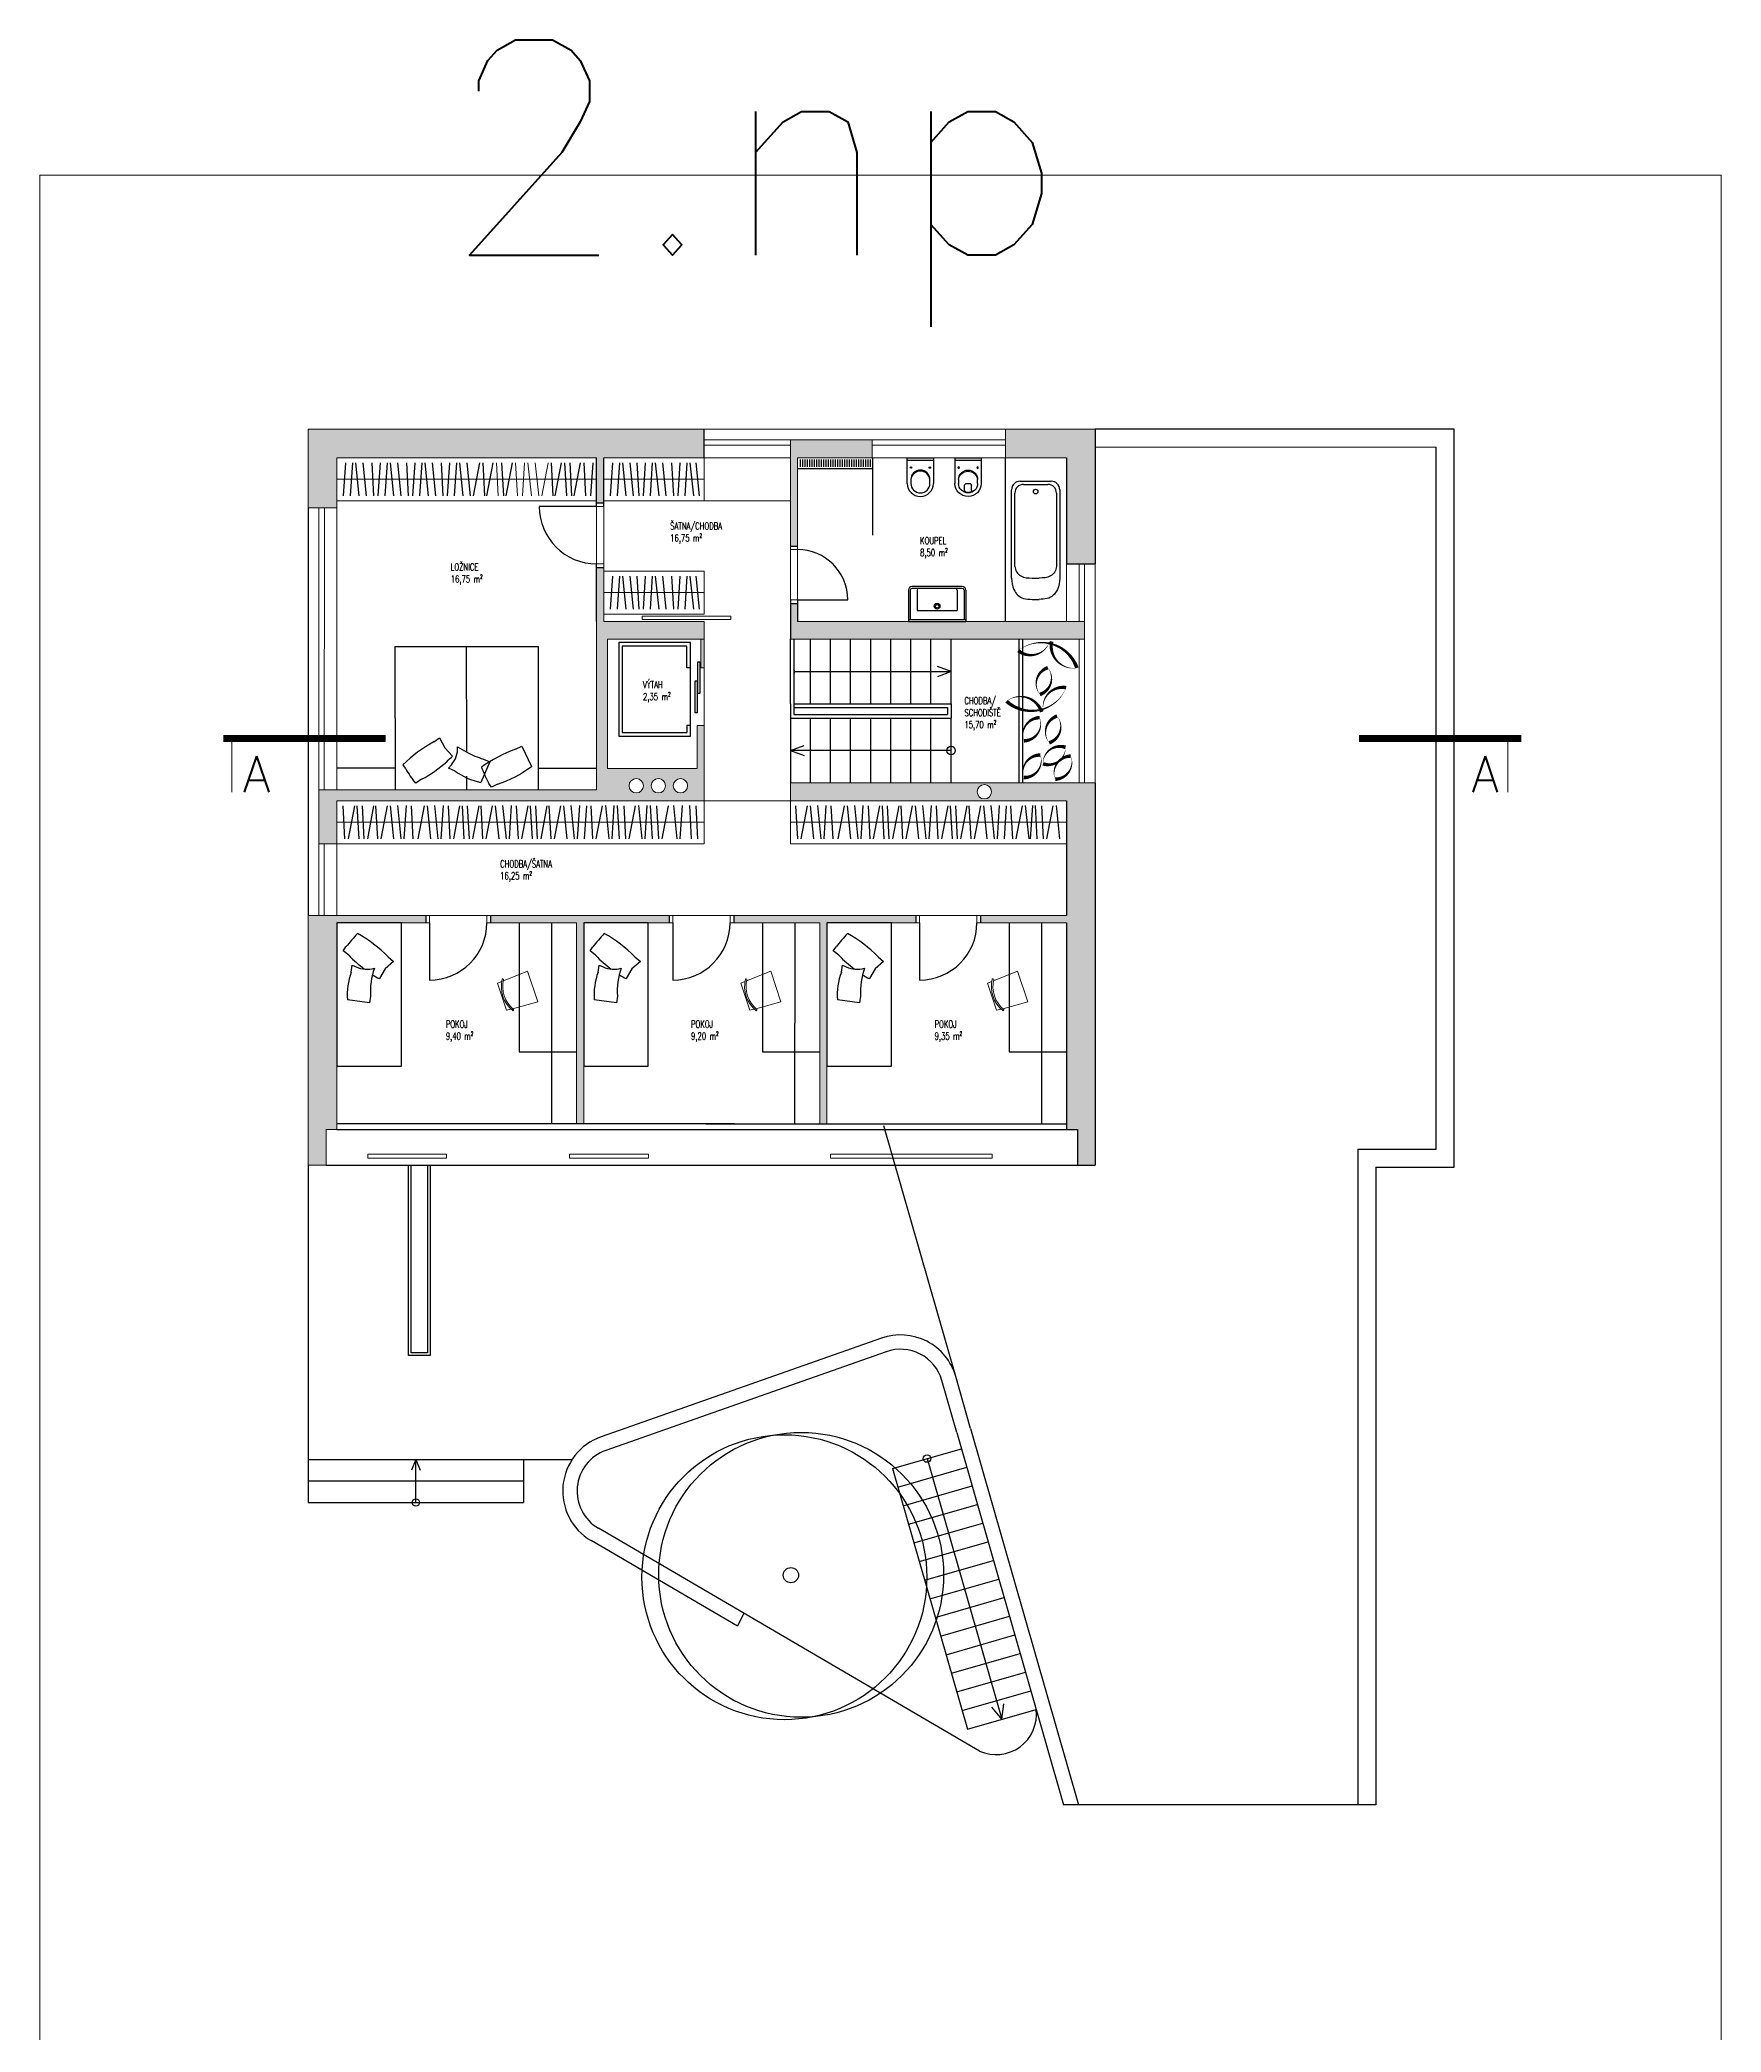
# Model space of a CAD drawing. Header units: metres. Extents: x -442 to 316, y -503 to 125.
# Drawn here: x 240.05 to 263.49, y -184.27 to -156.51 of the extents above; entities that cross this region are included whole.
import ezdxf

# ---------------------------------------------------------------- set-up
doc = ezdxf.new("R2010")
doc.units = ezdxf.units.M
doc.linetypes.add('ČÁRKOVANÁ', pattern=[19.05, 12.7, -6.35])
doc.layers.add('FLOATING-WINDOWS', color=2, linetype='Continuous', plot=False)
for name, color, linetype in [('int-kuchyň', 141, 'Continuous'), ('nove zdivo akce', 3, 'Continuous'), ('PEN50', 7, 'Continuous'), ('popis', 6, 'Continuous'), ('SRAFA', 251, 'Continuous'), ('SRAFY', 3, 'Continuous'), ('stávající stromy', 86, 'Continuous'), ('zariz.predmety', 203, 'Continuous'), ('ZARIZOVAKY', 251, 'Continuous'), ('ZDIVO', 1, 'Continuous')]:
    doc.layers.add(name, color=color, linetype=linetype)
doc.layers.add('Standard', color=7, linetype='Continuous', lineweight=25)
doc.styles.add('ROMANS', font='romans.shx', dxfattribs={"width": 0.7})

# ---------------------------------------------------------------- blocks, each defined once
blk = doc.blocks.new('WC 540 Starck 3')
at = {"linetype": 'ByBlock'}
for p, q in [((80.568, 94.265), (80.637, 94.265)), ((80.568, 94.168), (80.637, 94.168)), ((80.657, 94.188), (80.657, 94.245)), ((81.017, 94.399), (80.66, 94.399)), ((80.66, 94.349), (80.713, 94.349)), ((80.982, 94.034), (80.982, 94.399)), ((81.017, 94.034), (81.017, 94.399)), ((80.713, 94.084), (80.66, 94.084)), ((80.66, 94.034), (81.017, 94.034))]:
    blk.add_line(p, q, dxfattribs=at)
for centre in [(80.88, 94.348), (80.88, 94.084)]:
    blk.add_circle(centre, 0.0102, dxfattribs=at)
for centre, radius, start, end in [((80.66, 94.216), 0.183, 90, 270), ((80.66, 94.216), 0.133, 90, 270), ((80.621, 94.216), 0.09, 165.9057, 194.0943), ((80.568, 94.23), 0.035, 90, 165.9057), ((80.568, 94.203), 0.035, 194.0943, 270), ((80.637, 94.245), 0.02, 360, 90), ((80.637, 94.188), 0.02, 270, 0), ((80.713, 94.216), 0.133, 270, 90), ((80.697, 94.216), 0.133, 276.5328, 83.4672)]:
    blk.add_arc(centre, radius, start, end, dxfattribs=at)
blk = doc.blocks.new('zidle450-p')
at = {"lineweight": 0}
for p, q in [((0.096, 0.228), (0.087, 0.233)), ((0.096, -0.228), (0.087, -0.233))]:
    blk.add_line(p, q, dxfattribs=at)
for points in [[(0.064, 0.204), (0, 0.2), (0, -0.2), (0.064, -0.204)], [(0.088, -0.205), (0.45, -0.225), (0.45, 0.225), (0.088, 0.205)]]:
    blk.add_lwpolyline(points, dxfattribs=at)
for centre, radius, start, end in [((0.45, 0), 0.436, 147.9324, 212.0676), ((0.45, 0), 0.416, 147.9482, 212.0518), ((0.085, 0.229), 0.005, 57.2679, 147.9324), ((0.093, 0.223), 0.005, 327.9482, 57.2679), ((0.085, -0.229), 0.005, 212.0676, 302.7321), ((0.093, -0.223), 0.005, 302.7321, 32.0518)]:
    blk.add_arc(centre, radius, start, end, dxfattribs=at)

msp = doc.modelspace()

# ---------------------------------------------------------------- hatches: boundary and pattern name
at = {"layer": 'SRAFA', "linetype": 'Continuous', "lineweight": 0, "ltscale": 20}
for points in [[(249.314247, -161.931155), (243.794114, -161.931157), (243.794449, -163.031157), (244.194449, -163.031157), (244.19445, -162.331157), (247.814247, -162.331156), (247.814247, -162.960496), (247.914247, -162.960496), (247.914246, -162.331155), (249.314247, -162.331155), (249.314247, -162.331155)], [(251.654247, -162.08116), (250.514247, -162.08116), (250.514247, -163.561154), (250.614247, -163.561154), (250.614247, -162.331154), (251.654247, -162.331154)], [(254.764247, -161.931154), (253.514247, -161.931154), (253.514247, -162.331154), (254.364247, -162.331154), (254.364247, -163.811154), (254.764247, -163.811154)], [(254.614247, -164.611154), (253.464247, -164.611154), (250.614247, -164.611154), (250.614247, -164.361154), (250.514247, -164.361154), (250.514247, -164.861154), (254.614247, -164.861154)], [(244.194247, -168.811154), (245.094247, -168.811154), (245.434247, -168.811154), (245.434247, -168.711154), (244.194247, -168.711154), (243.794247, -168.711154), (243.794247, -172.191154), (244.044247, -172.191154), (244.044247, -171.691154), (244.194247, -171.691154)], [(247.634247, -168.811154), (248.534247, -168.811154), (248.824247, -168.811154), (248.824247, -168.711154), (246.334247, -168.711154), (246.334247, -168.811154), (247.534247, -168.811154), (247.534247, -171.616154), (247.634247, -171.616154)], [(251.024247, -168.811154), (251.924247, -168.811154), (252.264247, -168.811154), (252.264247, -168.711154), (249.724247, -168.711154), (249.724247, -168.811154), (250.924247, -168.811154), (250.924247, -171.616154), (251.024247, -171.616154)]]:
    msp.add_hatch(color=256, dxfattribs=at).paths.add_polyline_path(points)
h = msp.add_hatch(color=256, dxfattribs=at)
h.paths.add_polyline_path([(249.314247, -166.061154), (249.214247, -166.061154), (249.214247, -166.661154), (247.964247, -166.661154), (247.964247, -164.861154), (249.314247, -164.861154), (249.314247, -164.611154), (247.914247, -164.611154), (247.914247, -163.860496), (247.814247, -163.860496), (247.814247, -166.961154), (244.19445, -166.961154), (244.194247, -166.961101), (243.944247, -166.961101), (243.944247, -166.961101), (243.944114, -166.961101), (243.944247, -167.711154), (244.194247, -167.711154), (244.194247, -167.111154), (249.314247, -167.111154)])
h.paths.add_polyline_path([(248.465879, -166.902629, 1), (248.265879, -166.902629, 1)], flags=16)
h.paths.add_polyline_path([(248.774891, -166.902629, 1), (248.574891, -166.902629, 1)], flags=16)
h.paths.add_polyline_path([(249.082949, -166.902629, 1), (248.882949, -166.902629, 1)], flags=16)
at = {"layer": 'SRAFA', "linetype": 'Continuous', "lineweight": 0}
msp.add_hatch(color=256, dxfattribs=at).paths.add_polyline_path([(249.264247, -165.261154), (249.314247, -165.261154), (249.314247, -164.861154), (249.264247, -164.861154)])
at = {"layer": 'SRAFA', "linetype": 'Continuous', "lineweight": 0, "ltscale": 20}
h = msp.add_hatch(color=256, dxfattribs=at)
h.paths.add_polyline_path([(254.764247, -166.861154), (250.514247, -166.861154), (250.514247, -167.111154), (254.364247, -167.111154), (254.364247, -168.711154), (253.164247, -168.711154), (253.164247, -168.811154), (254.364247, -168.811154), (254.364247, -171.691154), (254.514247, -171.691154), (254.514247, -172.191154), (254.764247, -172.191154)])
h.paths.add_polyline_path([(253.317766, -166.986154, -1), (253.117766, -166.986154, -1)], flags=16)

# ---------------------------------------------------------------- linework, layer by layer
at = {"linetype": 'ByBlock'}
for p, q in [((252.143814, -162.688654), (252.143814, -162.331154)), ((252.143814, -162.331154), (252.508814, -162.331154)), ((252.143814, -162.366154), (252.508814, -162.366154)), ((252.508814, -162.331154), (252.508814, -162.688654)), ((252.193814, -162.636037), (252.193814, -162.688654)), ((252.458814, -162.688654), (252.458814, -162.636037))]:
    msp.add_line(p, q, dxfattribs=at)
for centre in [(252.19438, -162.46829), (252.458247, -162.46829)]:
    msp.add_circle(centre, 0.010191, dxfattribs=at)
for centre, radius, start, end in [((252.326314, -162.688654), 0.1825, 180, 0), ((252.326314, -162.636037), 0.1325, 0, 180), ((252.326314, -162.651211), 0.133366, 6.5328162, 173.4671838), ((252.326314, -162.688654), 0.1325, 180, 0)]:
    msp.add_arc(centre, radius, start, end, dxfattribs=at)
at = {"layer": 'FLOATING-WINDOWS', "linetype": 'Continuous', "lineweight": 0, "flags": 128}
for points in [[(244.19445, -162.331157), (247.814247, -162.331157), (247.814247, -166.961154), (244.19445, -166.961154)], [(247.914246, -162.331155), (247.914247, -164.611154), (249.314247, -164.611154), (249.314247, -167.111154), (250.514247, -167.111154), (250.514245, -162.331154)], [(250.614247, -162.331154), (254.364247, -162.331154), (254.364247, -164.611154), (250.614247, -164.611154)], [(247.964247, -164.861154), (247.964247, -166.661154), (249.214247, -166.661154), (249.214247, -166.061154), (249.314247, -166.061154), (249.314247, -164.861154)], [(244.194247, -167.111154), (254.364247, -167.111154), (254.364247, -168.711154), (244.194247, -168.711154)]]:
    msp.add_lwpolyline(points, close=True, dxfattribs=at)
at = {"layer": 'int-kuchyň'}
for p, q in [((245.002519, -164.961992), (245.004247, -166.961991)), ((245.002519, -164.961992), (247.00252, -164.961992)), ((246.003787, -166.4284), (246.00252, -164.961992)), ((247.004201, -166.960177), (247.00252, -164.961992)), ((245.003985, -166.658653), (244.194247, -166.658787)), ((245.293362, -166.868076), (245.252692, -166.816951)), ((245.375723, -166.810764), (245.293362, -166.868076)), ((245.749678, -166.657083), (245.789867, -166.611314)), ((245.841511, -166.697514), (245.749678, -166.657083)), ((246.004247, -166.961127), (246.004081, -166.769087)), ((246.348662, -166.920417), (246.310547, -166.868612)), ((247.003948, -166.658778), (247.814247, -166.658828)), ((246.433003, -166.882009), (246.348662, -166.920417))]:
    msp.add_line(p, q, dxfattribs=at)
for points in [[(245.547264, -166.289052), (245.626535, -166.233891), (245.696624, -166.374981), (245.804564, -166.489732)], [(246.236407, -166.530814), (246.324795, -166.569728), (246.199203, -166.854992)], [(246.685087, -166.394092), (246.772101, -166.352196), (246.907317, -166.633026)]]:
    msp.add_lwpolyline(points, dxfattribs=at)
for centre, radius, start, end in [((246.462881, -167.962997), 1.907995, 118.6778678, 134.9317741), ((244.564441, -165.280095), 1.732376, 297.9243842, 312.0424092), ((244.564441, -165.280095), 1.732376, 312.0424092, 315.7129752), ((245.527339, -166.381866), 0.348665, 318.8466648, 3.7221472), ((246.658933, -165.175665), 1.419492, 236.4906212, 242.5139981), ((246.658933, -165.175665), 1.419492, 242.5139981, 252.6828782), ((247.323735, -168.192028), 1.907995, 109.5556369, 125.8095432), ((249.17781, -164.034855), 4.811092, 212.3924918, 215.3287458), ((246.385473, -165.94694), 0.926961, 234.0681107, 258.4076589), ((250.627098, -164.743996), 4.811092, 203.2702609, 206.2065149), ((245.874657, -165.242078), 1.732376, 288.8021533, 306.5907443)]:
    msp.add_arc(centre, radius, start, end, dxfattribs=at)
at = {"layer": 'nove zdivo akce', "linetype": 'Continuous'}
for p, q in [((247.814247, -162.960496), (247.914247, -162.960496)), ((243.794449, -163.031157), (243.794247, -168.711154)), ((247.814247, -163.010496), (247.014247, -163.010496)), ((250.514247, -163.561154), (250.614247, -163.561154)), ((247.814247, -163.860496), (247.914247, -163.860496)), ((250.514247, -164.361154), (250.614247, -164.361154)), ((250.614247, -164.311154), (251.314247, -164.311154)), ((248.121985, -164.908006), (248.121985, -166.211154)), ((249.121985, -164.908006), (248.121985, -164.908006)), ((249.121985, -166.211154), (249.121985, -164.908006)), ((250.514247, -165.761154), (250.514247, -164.861154)), ((250.564247, -164.861154), (250.564247, -165.911154)), ((250.794247, -165.761154), (250.794247, -164.861154)), ((251.074247, -165.761154), (251.074247, -164.861154)), ((251.354247, -165.761154), (251.354247, -164.861154)), ((251.634247, -165.761154), (251.634247, -164.861154)), ((251.914247, -165.761154), (251.914247, -164.861154)), ((252.194247, -165.761154), (252.194247, -164.861154)), ((252.194247, -165.761154), (252.194247, -164.861154)), ((252.474247, -165.761154), (252.474247, -164.861154)), ((252.474247, -165.761154), (252.474247, -164.861154)), ((252.754247, -165.761154), (252.754247, -164.861154)), ((252.754247, -165.761154), (252.754247, -164.861154)), ((253.704247, -166.861154), (253.704247, -164.861154)), ((253.754247, -166.861154), (253.754247, -164.861154)), ((248.171985, -164.958006), (248.171985, -166.161154)), ((249.071985, -164.958006), (248.171985, -164.958006)), ((249.071985, -165.261154), (249.071985, -164.958006)), ((249.121985, -165.261154), (249.071985, -165.261154)), ((250.564247, -165.311154), (252.754247, -165.311154)), ((252.754247, -165.311154), (252.562813, -165.239872)), ((252.754247, -165.311154), (252.562813, -165.382435)), ((250.514247, -165.761154), (250.514247, -165.961154)), ((250.514247, -165.961154), (252.754247, -165.961154)), ((250.514247, -165.961154), (250.514247, -166.861154)), ((250.564247, -165.761154), (252.754247, -165.761154)), ((250.564247, -165.811154), (252.704247, -165.811154)), ((250.564247, -165.911154), (252.704247, -165.911154)), ((250.794247, -166.861154), (250.794247, -165.961154)), ((251.074247, -166.861154), (251.074247, -165.961154)), ((251.354247, -166.861154), (251.354247, -165.961154)), ((251.634247, -166.861154), (251.634247, -165.961154)), ((251.914247, -166.861154), (251.914247, -165.961154)), ((252.194247, -166.861154), (252.194247, -165.961154)), ((252.194247, -166.861154), (252.194247, -165.961154)), ((252.474247, -166.861154), (252.474247, -165.961154)), ((252.474247, -166.861154), (252.474247, -165.961154)), ((252.704247, -165.811154), (252.704247, -165.911154)), ((252.754247, -165.761154), (252.754247, -165.961154)), ((252.754247, -166.861154), (252.754247, -165.961154)), ((252.754247, -166.861154), (252.754247, -165.961154)), ((248.121985, -166.211154), (249.121985, -166.211154)), ((248.171985, -166.161154), (249.071985, -166.161154)), ((249.121985, -166.061154), (249.071985, -166.061154)), ((249.071985, -166.061154), (249.071985, -166.161154)), ((250.514247, -166.411154), (250.705681, -166.339872)), ((252.754247, -166.411154), (250.514247, -166.411154)), ((250.514247, -166.411154), (250.705681, -166.482435)), ((245.434247, -168.711154), (245.434247, -168.811154)), ((245.484247, -168.811154), (245.484247, -169.611154)), ((246.334247, -168.711154), (246.334247, -168.811154)), ((248.824247, -168.711154), (248.824247, -168.811154)), ((248.874247, -168.811154), (248.874247, -169.611154)), ((249.724247, -168.711154), (249.724247, -168.811154)), ((252.264247, -168.711154), (252.264247, -168.811154)), ((252.314247, -168.811154), (252.314247, -169.611154)), ((253.164247, -168.711154), (253.164247, -168.811154)), ((249.734247, -171.616154), (244.194247, -171.616154)), ((244.194247, -171.691154), (249.734247, -171.691154)), ((249.334247, -171.616154), (254.364247, -171.616154)), ((249.334247, -171.691154), (254.364247, -171.691154)), ((244.044247, -172.191154), (254.514247, -172.191154))]:
    msp.add_line(p, q, dxfattribs=at)
for points in [[(249.252353, -165.618481), (249.225029, -165.618481), (249.225029, -165.173192), (249.252353, -165.173192)], [(249.216785, -165.88662), (249.189461, -165.88662), (249.189461, -165.44133), (249.216785, -165.44133)]]:
    msp.add_lwpolyline(points, close=True, dxfattribs=at)
msp.add_circle((252.754247, -166.411154), 0.058597, dxfattribs=at)
for centre, radius, start, end in [((247.814247, -163.010496), 0.8, 180, 270), ((250.614247, -164.311154), 0.7, 0, 90), ((250.514247, -165.311154), 0.058597, 328.5705846, 31.4294154), ((245.484247, -168.811154), 0.8, 270, 360), ((248.874247, -168.811154), 0.8, 270, 360), ((252.314247, -168.811154), 0.8, 270, 360)]:
    msp.add_arc(centre, radius, start, end, dxfattribs=at)
at = {"layer": 'PEN50'}
for p, q in [((251.664247, -163.41114), (251.664247, -162.331154)), ((252.159278, -164.176154), (252.159278, -164.611154)), ((252.184278, -164.176154), (252.184278, -164.586154)), ((252.909278, -164.126154), (252.209278, -164.126154)), ((252.909278, -164.151154), (252.209278, -164.151154)), ((252.279278, -164.176154), (252.279278, -164.461154)), ((252.839278, -164.176154), (252.839278, -164.461154)), ((252.934278, -164.176154), (252.934278, -164.586154)), ((252.959278, -164.176154), (252.959278, -164.611154)), ((252.159278, -164.586154), (252.959278, -164.586154)), ((252.159278, -164.611154), (252.959278, -164.611154)), ((252.279278, -164.461154), (252.839278, -164.461154))]:
    msp.add_line(p, q, dxfattribs=at)
for radius in [0.04, 0.025]:
    msp.add_circle((252.559278, -164.401154), radius, dxfattribs=at)
for centre, radius, start, end in [((252.209278, -164.176154), 0.05, 90, 180), ((252.209278, -164.176154), 0.025, 90, 180), ((252.304278, -164.176154), 0.025, 90, 180), ((252.814278, -164.176154), 0.025, 0, 90), ((252.909278, -164.176154), 0.05, 0, 90), ((252.909278, -164.176154), 0.025, 0, 90)]:
    msp.add_arc(centre, radius, start, end, dxfattribs=at)
at = {"layer": 'SRAFA', "linetype": 'Continuous', "lineweight": 0}
for p, q in [((246.41778, -162.401968), (246.442697, -162.862164)), ((246.6851, -162.401968), (246.710016, -162.862164)), ((246.810821, -162.402694), (246.780394, -162.862694)), ((246.904735, -162.862694), (246.856935, -162.402694)), ((247.006593, -162.861968), (246.958792, -162.401968)), ((247.048882, -162.861242), (247.136514, -162.40142)), ((249.314247, -162.331155), (249.314247, -162.931242)), ((244.195251, -162.631242), (247.814247, -162.631242)), ((247.915048, -162.63124), (249.314247, -162.63124)), ((247.814247, -162.931241), (244.194449, -162.93124)), ((250.514247, -162.931154), (247.914247, -162.931155)), ((247.914247, -163.911154), (249.314247, -163.911154)), ((249.314247, -164.511154), (249.314247, -163.911154)), ((247.915048, -164.211238), (249.314247, -164.211238)), ((249.314247, -164.511154), (247.914247, -164.511154)), ((249.314247, -167.411154), (244.194247, -167.411154)), ((254.364247, -167.411154), (250.514247, -167.411154)), ((244.194247, -167.711154), (249.314247, -167.711154)), ((250.514247, -167.711154), (254.364247, -167.711154))]:
    msp.add_line(p, q, dxfattribs=at)
at = {"layer": 'SRAFA', "linetype": 'Continuous'}
for p, q in [((250.655031, -162.457261), (250.655031, -162.357261)), ((250.68751, -162.457261), (250.68751, -162.357261)), ((250.719989, -162.457261), (250.719989, -162.357261)), ((250.752468, -162.457261), (250.752468, -162.357261)), ((250.784946, -162.457261), (250.784946, -162.357261)), ((250.817425, -162.457261), (250.817425, -162.357261)), ((250.849904, -162.457261), (250.849904, -162.357261)), ((250.882383, -162.457261), (250.882383, -162.357261)), ((250.914861, -162.457261), (250.914861, -162.357261)), ((250.94734, -162.457261), (250.94734, -162.357261)), ((250.979819, -162.457261), (250.979819, -162.357261)), ((251.012298, -162.457261), (251.012298, -162.357261)), ((251.044776, -162.457261), (251.044776, -162.357261)), ((251.077255, -162.457261), (251.077255, -162.357261)), ((251.109734, -162.457261), (251.109734, -162.357261)), ((251.142213, -162.457261), (251.142213, -162.357261)), ((251.174691, -162.457261), (251.174691, -162.357261)), ((251.20717, -162.457261), (251.20717, -162.357261)), ((251.239649, -162.457261), (251.239649, -162.357261)), ((251.272128, -162.457261), (251.272128, -162.357261)), ((251.304607, -162.457261), (251.304607, -162.357261)), ((251.337085, -162.457261), (251.337085, -162.357261)), ((251.369564, -162.457261), (251.369564, -162.357261)), ((251.402043, -162.457261), (251.402043, -162.357261)), ((251.434522, -162.457261), (251.434522, -162.357261)), ((251.467, -162.457261), (251.467, -162.357261)), ((251.499479, -162.457261), (251.499479, -162.357261)), ((251.531958, -162.457261), (251.531958, -162.357261)), ((251.564437, -162.457261), (251.564437, -162.357261)), ((251.596915, -162.457261), (251.596915, -162.357261)), ((251.629394, -162.457261), (251.629394, -162.357261)), ((250.614247, -162.481154), (251.664247, -162.481154))]:
    msp.add_line(p, q, dxfattribs=at)
at = {"layer": 'SRAFA', "linetype": 'Continuous', "lineweight": 0, "ltscale": 20}
for p, q in [((249.314247, -167.111154), (249.314247, -167.711154)), ((250.514247, -167.111154), (250.514247, -167.711154))]:
    msp.add_line(p, q, dxfattribs=at)
at = {"layer": 'SRAFA', "linetype": 'Continuous', "lineweight": 0}
msp.add_lwpolyline([(248.448545, -164.584215), (249.684997, -164.584215), (249.684997, -164.538747), (248.448545, -164.538747)], close=True, dxfattribs=at)
at = {"layer": 'SRAFY', "linetype": 'Continuous', "lineweight": 0}
for p, q in [((249.314247, -161.931155), (253.514247, -161.931155)), ((250.514247, -162.08116), (249.314247, -162.081156)), ((253.514247, -162.08116), (251.654247, -162.081156)), ((250.514247, -162.15616), (249.314247, -162.156156)), ((250.514247, -162.331154), (249.314247, -162.331155)), ((253.514247, -162.15616), (251.654247, -162.156156)), ((253.514247, -162.331154), (251.664247, -162.331155)), ((243.944449, -163.031157), (243.944247, -166.961101)), ((244.019449, -163.031157), (244.019247, -166.961101)), ((244.194449, -163.031157), (244.194247, -166.961101)), ((254.364247, -163.811154), (254.364247, -164.611154)), ((254.539247, -163.811154), (254.539247, -164.611154)), ((254.614247, -163.811154), (254.614247, -164.611154)), ((254.764247, -163.811154), (254.764247, -166.861154)), ((254.539247, -164.861154), (254.539247, -166.861154)), ((254.614247, -164.861154), (254.614247, -166.861154)), ((243.944247, -167.711154), (243.944247, -168.711154)), ((244.019247, -167.711154), (244.019247, -168.711154)), ((244.194247, -167.711154), (244.194247, -168.711154))]:
    msp.add_line(p, q, dxfattribs=at)
at = {"layer": 'SRAFY', "color": 252, "linetype": 'Continuous', "lineweight": 0}
for points in [[(244.623461, -172.091154), (245.723461, -172.091154), (245.723461, -172.034702), (244.623461, -172.034702)], [(247.43564, -172.091154), (248.53564, -172.091154), (248.53564, -172.034702), (247.43564, -172.034702)], [(251.074431, -172.091154), (253.324431, -172.091154), (253.324431, -172.034702), (251.074431, -172.034702)]]:
    msp.add_lwpolyline(points, close=True, dxfattribs=at)
at = {"layer": 'Standard', "color": 7, "linetype": 'ByBlock'}
for p, q in [((259.764247, -161.93189), (254.764247, -161.931154)), ((259.764247, -172.216154), (259.764247, -161.93189)), ((254.764247, -162.181257), (259.514247, -162.181858)), ((259.514247, -171.966154), (259.514247, -162.181858)), ((259.764247, -169.961154), (259.764247, -163.661154)), ((259.764247, -170.091154), (259.764247, -169.961154)), ((252.818609, -175.134803), (251.816259, -171.641154)), ((258.424247, -171.966154), (258.424247, -181.105615)), ((258.424247, -171.966154), (259.514247, -171.966154)), ((243.794247, -172.191154), (243.794247, -176.291154)), ((258.674247, -172.216154), (258.674247, -181.105615)), ((258.674247, -172.216154), (259.764247, -172.216154)), ((251.783943, -174.600805), (247.876053, -175.976715)), ((251.850363, -174.789454), (247.942474, -176.165364)), ((251.850363, -174.789454), (247.942474, -176.165364)), ((252.83433, -175.914815), (252.626365, -175.189959)), ((253.026574, -175.859659), (252.818609, -175.134803)), ((252.83433, -175.914815), (254.322829, -181.105615)), ((253.026582, -175.859686), (254.530889, -181.105615)), ((243.794247, -176.291154), (247.473706, -176.291154)), ((243.794247, -176.291154), (243.794247, -176.891154)), ((245.294247, -176.291154), (245.233885, -176.439913)), ((245.294247, -176.891154), (245.294247, -176.291154)), ((245.294247, -176.291154), (245.354608, -176.439913)), ((246.794247, -176.291154), (246.794247, -176.891154)), ((251.938891, -176.416633), (252.899234, -176.141154)), ((252.419062, -176.27889), (253.461341, -179.912357)), ((251.938891, -176.416633), (252.981169, -180.050097)), ((252.013339, -176.676167), (252.973683, -176.400687)), ((243.794247, -176.591154), (246.794247, -176.591154)), ((252.087788, -176.9357), (253.048131, -176.66022)), ((243.794247, -176.891154), (246.794247, -176.891154)), ((252.162236, -177.195233), (253.12258, -176.919753)), ((249.777834, -178.615233), (247.737788, -177.421836)), ((253.14946, -180.355876), (247.838775, -177.249205)), ((252.236684, -177.454766), (253.197028, -177.179286)), ((252.311133, -177.714299), (253.271477, -177.438819)), ((252.385581, -177.973832), (253.345925, -177.698352)), ((252.46003, -178.233365), (253.420373, -177.957886)), ((252.534478, -178.492898), (253.494822, -178.217419)), ((249.865964, -178.43508), (249.778078, -178.614735)), ((252.608927, -178.752431), (253.56927, -178.476952)), ((252.683375, -179.011964), (253.643719, -178.736485)), ((252.757823, -179.271498), (253.718167, -178.996018)), ((252.832272, -179.531031), (253.792615, -179.255551)), ((252.90672, -179.790564), (253.867064, -179.515084)), ((252.981169, -180.050097), (253.941512, -179.774617)), ((253.461341, -179.912357), (253.322101, -179.745631)), ((253.461341, -179.912357), (253.491027, -179.697173)), ((258.674247, -181.105615), (254.322829, -181.105615))]:
    msp.add_line(p, q, dxfattribs=at)
at = {"layer": 'Standard', "linetype": 'ByBlock'}
for p, q in [((253.514247, -164.611154), (253.514247, -162.331154)), ((253.717972, -162.657655), (254.147972, -162.657655)), ((253.762972, -162.702655), (254.102972, -162.702655)), ((253.597972, -164.007654), (253.597972, -162.777655)), ((253.642972, -163.847655), (253.642972, -162.822655)), ((254.222972, -162.822655), (254.222972, -163.847655)), ((254.267972, -162.777655), (254.267972, -164.007654)), ((253.882972, -164.007654), (253.982972, -164.007654)), ((253.882972, -164.307655), (253.982972, -164.307655))]:
    msp.add_line(p, q, dxfattribs=at)
at = {"layer": 'Standard', "color": 7, "linetype": 'ByBlock'}
for points in [[(245.494247, -172.191154), (245.494247, -174.841154), (245.194247, -174.841154), (245.194247, -172.191154)], [(245.459247, -172.191154), (245.459247, -174.806154), (245.229247, -174.806154), (245.229247, -172.191154)]]:
    msp.add_lwpolyline(points, dxfattribs=at)
at = {"layer": 'Standard', "linetype": 'ByBlock'}
msp.add_circle((253.932972, -162.802655), 0.032, dxfattribs=at)
at = {"layer": 'Standard', "color": 7, "linetype": 'ByBlock'}
for centre in [(252.419062, -176.27889), (245.294247, -176.891154)]:
    msp.add_circle(centre, 0.052275, dxfattribs=at)
at = {"layer": 'Standard', "linetype": 'ByBlock'}
for centre, start, end in [((253.717972, -162.777655), 90, 180), ((253.762972, -162.822655), 90, 180), ((254.102972, -162.822655), 0, 90), ((254.147972, -162.777655), 0, 90)]:
    msp.add_arc(centre, 0.12, start, end, dxfattribs=at)
at = {"layer": 'Standard', "color": 7, "linetype": 'ByBlock'}
for centre, radius, start, end in [((252.049624, -175.3554), 0.8, 16.0058142, 109.3964151), ((252.049624, -175.3554), 0.6, 16.0058142, 109.3964151), ((252.049624, -175.3554), 0.6, 16.0058142, 109.3964151), ((248.141735, -176.73131), 0.8, 109.3964151, 239.67301), ((248.141735, -176.73131), 0.6, 109.3964151, 239.67301), ((253.380786, -179.840818), 0.56462, 245.8138997, 6.7333461)]:
    msp.add_arc(centre, radius, start, end, dxfattribs=at)
at = {"layer": 'Standard', "linetype": 'ByBlock'}
for points, start_tangent, end_tangent in [([(253.597972, -164.007654), (253.6298, -164.169357), (253.761382, -164.292994), (253.882972, -164.307655)], (0.013941622, -0.999902811), (0.983820112, -0.179159112)), ([(253.642972, -163.847655), (253.724922, -163.977338), (253.882972, -164.007654)], (0.024992191, -0.999687646), (1, 0)), ([(254.222972, -163.847655), (254.141022, -163.977338), (253.982972, -164.007654)], (-0.024992191, -0.999687646), (-1, 0)), ([(254.267972, -164.007654), (254.236144, -164.169357), (254.094562, -164.292994), (253.982972, -164.307655)], (-0.013941622, -0.999902811), (-0.963516492, -0.267648969))]:
    msp.add_spline(points, degree=3, dxfattribs=dict(at, start_tangent=start_tangent, end_tangent=end_tangent))
at = {"layer": 'stávající stromy', "linetype": 'Continuous'}
for centre, radius in [((250.431231, -177.932517), 1.985167), ((250.664638, -177.899158), 1.985167), ((250.521797, -177.903528), 0.105953)]:
    msp.add_circle(centre, radius, dxfattribs=at)
at = {"layer": 'zariz.predmety', "color": 253, "linetype": 'Continuous', "ltscale": 0.001}
for points in [[(254.507648, -165.261456, 0, 0, -0.520567051), (254.507648, -165.261456, 0, 0.05, -0.520567051), (254.155193, -164.891696, 0, 0.05, -0.520567051), (254.124435, -164.899289, 0, 0.05, -0.520567051), (253.690706, -165.019397, 0, 0.05, -0.520567051), (254.507648, -165.261456, 0.05, 0.05, 0)], [(253.992084, -165.629828, 0, 0, -0.520567051), (253.992084, -165.629828, 0, 0.05, -0.520567051), (254.102534, -165.256856, 0, 0.05, -0.520567051), (253.992084, -165.629828, 0.05, 0.05, 0)], [(253.527415, -165.724583, 0, 0, -0.520567051), (253.527415, -165.724583, 0, 0.05, -0.520567051), (254.015777, -165.874414, 0, 0.05, -0.520567051), (254.038878, -165.852734, 0, 0.05, -0.520567051), (254.35825, -165.535639, 0, 0.05, -0.520567051), (253.527415, -165.724583, 0.05, 0.05, 0)], [(253.770903, -166.276017, 0, 0, -0.520567051), (253.770903, -166.276017, 0, 0.05, -0.520567051), (253.988155, -165.953357, 0, 0.05, -0.520567051), (253.770903, -166.276017, 0.05, 0.05, 0)], [(254.121234, -166.303794, 0, 0, -0.520567051), (254.121234, -166.303794, 0, 0.05, -0.520567051), (254.231684, -165.930821, 0, 0.05, -0.520567051), (254.121234, -166.303794, 0.05, 0.05, 0)], [(253.768157, -166.788251, 0, 0, -0.520567051), (253.768157, -166.788251, 0, 0.05, -0.520567051), (253.998101, -166.47451, 0, 0.05, -0.520567051), (253.768157, -166.788251, 0.05, 0.05, 0)], [(254.034844, -166.596573, 0, 0, -0.520567051), (254.034844, -166.596573, 0, 0.05, -0.520567051), (254.348317, -166.366264, 0, 0.05, -0.520567051), (254.034844, -166.596573, 0.05, 0.05, 0)], [(254.204956, -166.811419, 0, 0, -0.520567051), (254.204956, -166.811419, 0, 0.05, -0.520567051), (254.422207, -166.488759, 0, 0.05, -0.520567051), (254.204956, -166.811419, 0.05, 0.05, 0)]]:
    msp.add_lwpolyline(points, format="xyseb", close=True, dxfattribs=at)
at = {"layer": 'ZARIZOVAKY', "linetype": 'Continuous'}
for p, q in [((244.313516, -162.401879), (244.283089, -162.861879)), ((244.411659, -162.402605), (244.381231, -162.862605)), ((244.505573, -162.862605), (244.457772, -162.402605)), ((244.60743, -162.861879), (244.55963, -162.401879)), ((244.681117, -162.401879), (244.706034, -162.862075)), ((244.796594, -162.401879), (244.766166, -162.861879)), ((244.894736, -162.402605), (244.864308, -162.862605)), ((244.98865, -162.862605), (244.940849, -162.402605)), ((245.090508, -162.861879), (245.042707, -162.401879)), ((245.164194, -162.401879), (245.189111, -162.862075)), ((245.279671, -162.401879), (245.249244, -162.861879)), ((245.377814, -162.402605), (245.347386, -162.862605)), ((245.471728, -162.862605), (245.423927, -162.402605)), ((245.573585, -162.861879), (245.525785, -162.401879)), ((245.647277, -162.401968), (245.672193, -162.862164)), ((245.762754, -162.401968), (245.732326, -162.861968)), ((245.860896, -162.402694), (245.830468, -162.862694)), ((245.95481, -162.862694), (245.907009, -162.402694)), ((246.056668, -162.861968), (246.008867, -162.401968)), ((246.098957, -162.861242), (246.186589, -162.40142)), ((246.228613, -162.401242), (246.25353, -162.861438)), ((246.286147, -162.861968), (246.373779, -162.402146)), ((246.489163, -162.401242), (246.514079, -162.861438)), ((246.553467, -162.861968), (246.641099, -162.402146)), ((247.178539, -162.401242), (247.203456, -162.861438)), ((247.236073, -162.861968), (247.323705, -162.402146)), ((247.367705, -162.401968), (247.392622, -162.862164)), ((247.439088, -162.401242), (247.464005, -162.861438)), ((247.503393, -162.861968), (247.591025, -162.402146)), ((247.635025, -162.401968), (247.659942, -162.862164)), ((247.760747, -162.402694), (247.730319, -162.862694)), ((248.033313, -162.401877), (248.002886, -162.861877)), ((248.131456, -162.402603), (248.101028, -162.862603)), ((248.22537, -162.862603), (248.177569, -162.402603)), ((248.327227, -162.861877), (248.279427, -162.401877)), ((248.37623, -162.401877), (248.401147, -162.862073)), ((248.491707, -162.401877), (248.461279, -162.861877)), ((248.589849, -162.402603), (248.559421, -162.862603)), ((248.683763, -162.862603), (248.635962, -162.402603)), ((248.785621, -162.861877), (248.73782, -162.401877)), ((248.859307, -162.401877), (248.884224, -162.862073)), ((248.974784, -162.401877), (248.944357, -162.861877)), ((249.072927, -162.402603), (249.042499, -162.862603)), ((249.166841, -162.862603), (249.11904, -162.402603)), ((249.2485, -162.861877), (249.200699, -162.401877)), ((248.033313, -163.981875), (248.002886, -164.441875)), ((248.131456, -163.982601), (248.101028, -164.442601)), ((248.22537, -164.442601), (248.177569, -163.982601)), ((248.327227, -164.441875), (248.279427, -163.981875)), ((248.37623, -163.981875), (248.401147, -164.442072)), ((248.491707, -163.981875), (248.461279, -164.441875)), ((248.589849, -163.982601), (248.559421, -164.442601)), ((248.683763, -164.442601), (248.635962, -163.982601)), ((248.785621, -164.441875), (248.73782, -163.981875)), ((248.859307, -163.981875), (248.884224, -164.442072)), ((248.974784, -163.981875), (248.944357, -164.441875)), ((249.072927, -163.982601), (249.042499, -164.442601)), ((249.166841, -164.442601), (249.11904, -163.982601)), ((249.2485, -164.441875), (249.200699, -163.981875)), ((244.305895, -167.640428), (244.280978, -167.180232)), ((244.437527, -167.180428), (244.349895, -167.64025)), ((244.503495, -167.641154), (244.478578, -167.180958)), ((244.574877, -167.640428), (244.549961, -167.180232)), ((244.70651, -167.180428), (244.618878, -167.64025)), ((244.764044, -167.641154), (244.739127, -167.180958)), ((244.893701, -167.181154), (244.806069, -167.640976)), ((244.93599, -167.180428), (244.98379, -167.640428)), ((245.037847, -167.179702), (245.085648, -167.639702)), ((245.131761, -167.639702), (245.162189, -167.179702)), ((245.257483, -167.640428), (245.232567, -167.180232)), ((245.409686, -167.181154), (245.322054, -167.640976)), ((245.451975, -167.180428), (245.499776, -167.640428)), ((245.553833, -167.179702), (245.601633, -167.639702)), ((245.647747, -167.639702), (245.678174, -167.179702)), ((245.773468, -167.640428), (245.748552, -167.180232)), ((245.905101, -167.180428), (245.817469, -167.64025)), ((245.969405, -167.641154), (245.944489, -167.180958)), ((246.040788, -167.640428), (246.015871, -167.180232)), ((246.172421, -167.180428), (246.084789, -167.64025)), ((246.229955, -167.641154), (246.205038, -167.180958)), ((246.359611, -167.181154), (246.27198, -167.640976)), ((246.4019, -167.180428), (246.449701, -167.640428)), ((246.503758, -167.179702), (246.551559, -167.639702)), ((246.597672, -167.639702), (246.6281, -167.179702)), ((246.723394, -167.640428), (246.698477, -167.180232)), ((246.855026, -167.180428), (246.767395, -167.64025)), ((246.919331, -167.641154), (246.894414, -167.180958)), ((246.990714, -167.640428), (246.965797, -167.180232)), ((247.122346, -167.180428), (247.034714, -167.64025)), ((247.17988, -167.641154), (247.154964, -167.180958)), ((247.309537, -167.181154), (247.221905, -167.640976)), ((247.351826, -167.180428), (247.399627, -167.640428)), ((247.453684, -167.179702), (247.501485, -167.639702)), ((247.547598, -167.639702), (247.578026, -167.179702)), ((247.64574, -167.640428), (247.676168, -167.180428)), ((247.761217, -167.640428), (247.7363, -167.180232)), ((247.89285, -167.180428), (247.805218, -167.64025)), ((247.936058, -167.179702), (247.983859, -167.639702)), ((248.029972, -167.639702), (248.0604, -167.179702)), ((248.131956, -167.639702), (248.107039, -167.179506)), ((248.220767, -167.640428), (248.195851, -167.180232)), ((248.3524, -167.180428), (248.264768, -167.64025)), ((248.395608, -167.179702), (248.443409, -167.639702)), ((248.489522, -167.639702), (248.51995, -167.179702)), ((248.591506, -167.639702), (248.566589, -167.179506)), ((248.680318, -167.640428), (248.655401, -167.180232)), ((248.81195, -167.180428), (248.724318, -167.64025)), ((248.884461, -167.179702), (248.932262, -167.639702)), ((248.978375, -167.639702), (249.008802, -167.179702)), ((249.13617, -167.639702), (249.111253, -167.179506)), ((249.224981, -167.640428), (249.200064, -167.180232)), ((250.616696, -167.641154), (250.59178, -167.180958)), ((250.746353, -167.181154), (250.658721, -167.640976)), ((250.788642, -167.180428), (250.836443, -167.640428)), ((250.8905, -167.179702), (250.938301, -167.639702)), ((250.984414, -167.639702), (251.014841, -167.179702)), ((251.110136, -167.640428), (251.085219, -167.180232)), ((251.262338, -167.181154), (251.174706, -167.640976)), ((251.304627, -167.180428), (251.352428, -167.640428)), ((251.406485, -167.179702), (251.454286, -167.639702)), ((251.500399, -167.639702), (251.530827, -167.179702)), ((251.626121, -167.640428), (251.601204, -167.180232)), ((251.757753, -167.180428), (251.670121, -167.64025)), ((251.822058, -167.641154), (251.797141, -167.180958)), ((251.893441, -167.640428), (251.868524, -167.180232)), ((252.025073, -167.180428), (251.937441, -167.64025)), ((252.082607, -167.641154), (252.05769, -167.180958)), ((252.212264, -167.181154), (252.124632, -167.640976)), ((252.254553, -167.180428), (252.302354, -167.640428)), ((252.356411, -167.179702), (252.404211, -167.639702)), ((252.450325, -167.639702), (252.480752, -167.179702)), ((252.576046, -167.640428), (252.55113, -167.180232)), ((252.707679, -167.180428), (252.620047, -167.64025)), ((252.771983, -167.641154), (252.747067, -167.180958)), ((252.843366, -167.640428), (252.818449, -167.180232)), ((252.974999, -167.180428), (252.887367, -167.64025)), ((253.032533, -167.641154), (253.007616, -167.180958)), ((253.162189, -167.181154), (253.074557, -167.640976)), ((253.204478, -167.180428), (253.252279, -167.640428)), ((253.306336, -167.179702), (253.354137, -167.639702)), ((253.40025, -167.639702), (253.430678, -167.179702)), ((253.498392, -167.640428), (253.52882, -167.180428)), ((253.613869, -167.640428), (253.588953, -167.180232)), ((253.745502, -167.180428), (253.65787, -167.64025)), ((253.78871, -167.179702), (253.836511, -167.639702)), ((253.860829, -167.639702), (253.891257, -167.179702)), ((253.953472, -167.639702), (253.928555, -167.179506)), ((254.042283, -167.640428), (254.017366, -167.180232)), ((254.173915, -167.180428), (254.086283, -167.64025)), ((254.217124, -167.179702), (254.264924, -167.639702)), ((246.734247, -168.811154), (246.734247, -170.611154)), ((247.184247, -168.811154), (247.183994, -171.616154)), ((250.124247, -168.811154), (250.124247, -170.611154)), ((250.574247, -168.811154), (250.573994, -171.616154)), ((253.564247, -168.811154), (253.564247, -170.611154)), ((254.014247, -168.811154), (254.013994, -171.616154)), ((244.282375, -169.201904), (244.320459, -169.148825)), ((244.359989, -169.265497), (244.282375, -169.201904)), ((247.722375, -169.201904), (247.760459, -169.148825)), ((247.799989, -169.265497), (247.722375, -169.201904)), ((251.112375, -169.201904), (251.150459, -169.148825)), ((251.189989, -169.265497), (251.112375, -169.201904)), ((244.394758, -169.499832), (244.408591, -169.400451)), ((244.408591, -169.400451), (244.463591, -169.426624)), ((247.834758, -169.499832), (247.848591, -169.400451)), ((247.848591, -169.400451), (247.903591, -169.426624)), ((251.224758, -169.499832), (251.238591, -169.400451)), ((251.238591, -169.400451), (251.293591, -169.426624)), ((246.734247, -170.611154), (247.534247, -170.611154)), ((250.124247, -170.611154), (250.924247, -170.611154)), ((253.564247, -170.611154), (254.364247, -170.611154))]:
    msp.add_line(p, q, dxfattribs=at)
for points in [[(245.094247, -168.811154), (244.194247, -168.811154), (244.194247, -170.811154), (245.094247, -170.811154)], [(248.534247, -168.811154), (247.634247, -168.811154), (247.634247, -170.811154), (248.534247, -170.811154)], [(251.924247, -168.811154), (251.024247, -168.811154), (251.024247, -170.811154), (251.924247, -170.811154)]]:
    msp.add_lwpolyline(points, close=True, dxfattribs=at)
for points in [[(244.908711, -169.288141), (244.983413, -169.349348), (244.866808, -169.455282), (244.785872, -169.590443)], [(248.348711, -169.288141), (248.423413, -169.349348), (248.306808, -169.455282), (248.225872, -169.590443)], [(251.738711, -169.288141), (251.813413, -169.349348), (251.696808, -169.455282), (251.615872, -169.590443)], [(244.662904, -169.834241), (244.64959, -169.929894), (244.340879, -169.886924)], [(248.102904, -169.834241), (248.08959, -169.929894), (247.780879, -169.886924)], [(251.492904, -169.834241), (251.47959, -169.929894), (251.170879, -169.886924)]]:
    msp.add_lwpolyline(points, dxfattribs=at)
for centre, radius, start, end in [((248.068175, -172.165651), 4.811092, 138.2304743, 141.1667283), ((243.548203, -170.625849), 1.907995, 44.5158502, 60.7697566), ((251.508175, -172.165651), 4.811092, 138.2304743, 141.1667283), ((246.988203, -170.625849), 1.907995, 44.5158502, 60.7697566), ((254.898175, -172.165651), 4.811092, 138.2304743, 141.1667283), ((250.378203, -170.625849), 1.907995, 44.5158502, 60.7697566), ((245.611136, -168.067267), 1.732376, 223.7623667, 233.4240434), ((249.051136, -168.067267), 1.732376, 223.7623667, 233.4240434), ((252.441136, -168.067267), 1.732376, 223.7623667, 233.4240434), ((245.265295, -169.818299), 0.926961, 159.9060932, 184.2456414), ((244.611594, -169.115607), 0.344436, 244.5517112, 287.8727188), ((245.65192, -169.772707), 0.990929, 160.5915221, 183.5602125), ((245.611136, -168.067267), 1.732376, 237.8803916, 241.5509577), ((248.705295, -169.818299), 0.926961, 159.9060932, 184.2456414), ((248.051594, -169.115607), 0.344436, 244.5517112, 287.8727188), ((249.09192, -169.772707), 0.990929, 160.5915221, 183.5602125), ((249.051136, -168.067267), 1.732376, 237.8803916, 241.5509577), ((252.095295, -169.818299), 0.926961, 159.9060932, 184.2456414), ((251.441594, -169.115607), 0.344436, 244.5517112, 287.8727188), ((252.48192, -169.772707), 0.990929, 160.5915221, 183.5602125), ((252.441136, -168.067267), 1.732376, 237.8803916, 241.5509577)]:
    msp.add_arc(centre, radius, start, end, dxfattribs=at)
at = {"layer": 'ZDIVO', "linetype": 'Continuous', "lineweight": 0}
for p, q in [((243.794114, -161.931157), (249.314247, -161.931155)), ((243.794114, -161.931157), (243.794449, -163.031157)), ((250.514246, -162.08116), (251.654246, -162.08116)), ((250.514247, -163.611154), (250.514247, -162.08116)), ((251.654247, -162.331154), (251.654247, -162.081156)), ((253.514247, -162.331154), (253.514247, -161.931154)), ((253.514247, -161.931154), (254.764247, -161.931154)), ((244.19445, -162.331157), (244.194449, -163.031157)), ((244.19445, -162.331157), (247.814247, -162.331156)), ((249.314247, -162.331155), (247.914246, -162.331155)), ((250.614247, -162.331154), (251.654247, -162.331154)), ((250.614247, -163.611154), (250.614247, -162.331154)), ((253.514247, -162.331154), (254.364247, -162.331154)), ((243.794449, -163.031157), (244.194449, -163.031157)), ((247.814247, -163.010496), (247.914247, -163.010496)), ((247.814247, -163.810496), (247.914247, -163.810496)), ((247.914247, -163.810496), (247.914247, -164.611154)), ((250.514247, -163.611154), (250.614247, -163.611154)), ((250.514247, -164.311154), (250.614247, -164.311154)), ((247.814247, -164.611154), (247.814247, -166.961154)), ((247.914247, -164.611154), (249.314247, -164.611154)), ((249.314247, -164.611154), (249.314247, -165.261154)), ((250.614247, -164.611154), (253.464247, -164.611154)), ((253.464247, -164.611154), (254.614247, -164.611154)), ((254.614247, -164.611154), (254.614247, -164.861154)), ((249.264247, -164.861154), (247.964247, -164.861154)), ((247.964247, -164.861154), (247.964247, -166.661154)), ((249.264247, -164.861154), (249.264247, -165.261154)), ((250.514247, -164.861154), (254.614247, -164.861154)), ((249.264247, -165.261154), (249.314247, -165.261154)), ((242.727808, -166.990828), (242.727808, -166.243916)), ((249.314247, -166.061154), (249.214247, -166.061154)), ((249.214247, -166.061154), (249.214247, -166.661154)), ((249.314247, -166.061154), (249.214247, -166.061154)), ((249.314247, -166.061154), (249.314247, -167.111154)), ((260.511625, -166.990828), (260.511625, -166.243916)), ((249.214247, -166.661154), (247.964247, -166.661154)), ((250.514247, -166.861154), (254.764247, -166.861154)), ((250.514247, -166.861154), (250.514247, -167.111154)), ((243.944247, -167.711154), (243.944114, -166.961101)), ((244.194247, -166.961101), (243.944247, -166.961101)), ((247.814247, -166.961154), (244.194247, -166.961101)), ((244.194247, -167.111154), (248.284247, -167.111154)), ((244.194247, -167.111154), (244.194247, -167.711154)), ((248.284247, -167.111154), (249.314247, -167.111154)), ((250.514247, -167.111154), (254.364247, -167.111154)), ((244.194247, -167.711154), (243.944247, -167.711154)), ((243.794247, -168.711154), (243.794247, -172.191154)), ((244.194247, -168.711154), (243.794247, -168.711154)), ((244.194247, -168.711154), (245.484247, -168.711154)), ((245.484247, -168.811154), (244.194247, -168.811154)), ((244.194247, -168.811154), (244.194247, -171.691154)), ((245.484247, -168.711154), (245.484247, -168.811154)), ((246.284247, -168.711154), (248.874247, -168.711154)), ((246.284247, -168.711154), (246.284247, -168.811154)), ((247.534247, -168.811154), (246.284247, -168.811154)), ((247.534247, -171.616154), (247.534247, -168.811154)), ((248.874247, -168.811154), (247.634247, -168.811154)), ((247.634247, -171.616154), (247.634247, -168.811154)), ((248.874247, -168.711154), (248.874247, -168.811154)), ((252.314247, -168.711154), (249.674247, -168.711154)), ((249.674247, -168.711154), (249.674247, -168.811154)), ((250.924247, -168.811154), (249.674247, -168.811154)), ((250.924247, -171.616154), (250.924247, -168.811154)), ((252.314247, -168.811154), (251.024247, -168.811154)), ((251.024247, -171.616154), (251.024247, -168.811154)), ((252.314247, -168.811154), (251.200046, -168.811154)), ((252.314247, -168.711154), (252.314247, -168.811154)), ((253.114247, -168.711154), (254.364247, -168.711154)), ((253.114247, -168.711154), (253.114247, -168.811154)), ((254.364247, -168.811154), (253.114247, -168.811154)), ((244.044247, -171.691154), (244.044247, -172.191154)), ((244.194247, -171.691154), (244.044247, -171.691154)), ((244.044247, -172.191154), (243.794247, -172.191154))]:
    msp.add_line(p, q, dxfattribs=at)
at = {"layer": 'ZDIVO', "linetype": 'Continuous'}
for p, q in [((249.314247, -162.331155), (249.314247, -161.931155)), ((254.764247, -161.931154), (254.764247, -163.811154)), ((247.814247, -163.010496), (247.814247, -162.331242)), ((247.914247, -163.010496), (247.914246, -162.331155)), ((254.364247, -162.331154), (254.364247, -163.811154)), ((247.814247, -164.611154), (247.814247, -163.810496)), ((254.364247, -163.811154), (254.764247, -163.811154)), ((250.514247, -164.311154), (250.514247, -164.861154)), ((250.614247, -164.311154), (250.614247, -164.611154)), ((254.764247, -166.861154), (254.764247, -172.191154)), ((254.364247, -167.111154), (254.364247, -168.711154)), ((254.364247, -168.811154), (254.364247, -171.691154)), ((254.364247, -171.691154), (254.514247, -171.691154)), ((254.514247, -171.691154), (254.514247, -172.191154)), ((254.514247, -172.191154), (254.764247, -172.191154))]:
    msp.add_line(p, q, dxfattribs=at)
at = {"layer": 'ZDIVO', "linetype": 'Continuous', "lineweight": 0, "ltscale": 20}
msp.add_lwpolyline([(240.054423, -158.392142), (263.486523, -158.392142), (263.486523, -256.382677), (240.054423, -256.382677)], close=True, dxfattribs=at)
at = {"layer": 'ZDIVO', "linetype": 'ČÁRKOVANÁ', "lineweight": 0, "ltscale": 0.01, "const_width": 0.1, "flags": 128}
for points in [[(242.610458, -166.243916), (244.873164, -166.243916)], [(258.438143, -166.243916), (260.700849, -166.243916)]]:
    msp.add_lwpolyline(points, dxfattribs=at)
at = {"layer": 'ZDIVO', "linetype": 'Continuous', "lineweight": 0}
for centre in [(248.365879, -166.902629), (248.674891, -166.902629), (248.982949, -166.902629), (253.217766, -166.986154)]:
    msp.add_circle(centre, 0.1, dxfattribs=at)

# ---------------------------------------------------------------- block references
at = {"linetype": 'Continuous', "xscale": -1, "rotation": 270}
msp.add_blockref('WC 540 Starck 3', (158.775158, -243.348615), dxfattribs=at)
at = {"layer": 'ZARIZOVAKY', "xscale": -1, "rotation": 198.3526966634667}
for p in [(246.495352, -169.842187), (249.885352, -169.842187), (253.325352, -169.842187)]:
    msp.add_blockref('zidle450-p', p, dxfattribs=at)

# ---------------------------------------------------------------- texts
at = {"layer": 'FLOATING-WINDOWS', "linetype": 'ČÁRKOVANÁ', "ltscale": 0.0075, "style": 'ROMANS'}
msp.add_text('2.np', height=3, dxfattribs=at).set_placement((245.657114, -159.507019))
at = {"layer": 'popis', "linetype": 'Continuous', "char_height": 0.1, "width": 3.41806532, "attachment_point": 1, "style": 'ROMANS'}
for s, insert in [('ŠATNA/CHODBA\\P16,75 m²', (248.839979, -163.23232)), ('KOUPEL\\P8,50 m²', (252.322465, -163.435973)), ('LOŽNICE\\P16,75 m²', (245.781056, -163.803476)), ('VÝTAH\\P2,35 m²', (248.460672, -165.443586)), ('CHODBA/\\PSCHODIŠTĚ\\P15,70 m²', (252.939694, -165.667183)), ('CHODBA/ŠATNA\\P16,25 m²', (246.470087, -167.9408)), ('POKOJ\\P9,40 m²', (245.712551, -170.174456)), ('POKOJ\\P9,20 m²', (249.130061, -170.174456)), ('POKOJ\\P9,35 m²', (252.524437, -170.174456))]:
    msp.add_mtext(s, dxfattribs=dict(at, insert=insert))
at = {"layer": 'ZDIVO', "linetype": 'Continuous', "lineweight": 0, "char_height": 0.5, "width": 0.96846127, "attachment_point": 1}
for insert in [(242.880541, -166.490828), (260.002742, -166.490828)]:
    msp.add_mtext('{\\Fromans|c238;A}', dxfattribs=dict(at, insert=insert))

doc.saveas('drawing.dxf')
